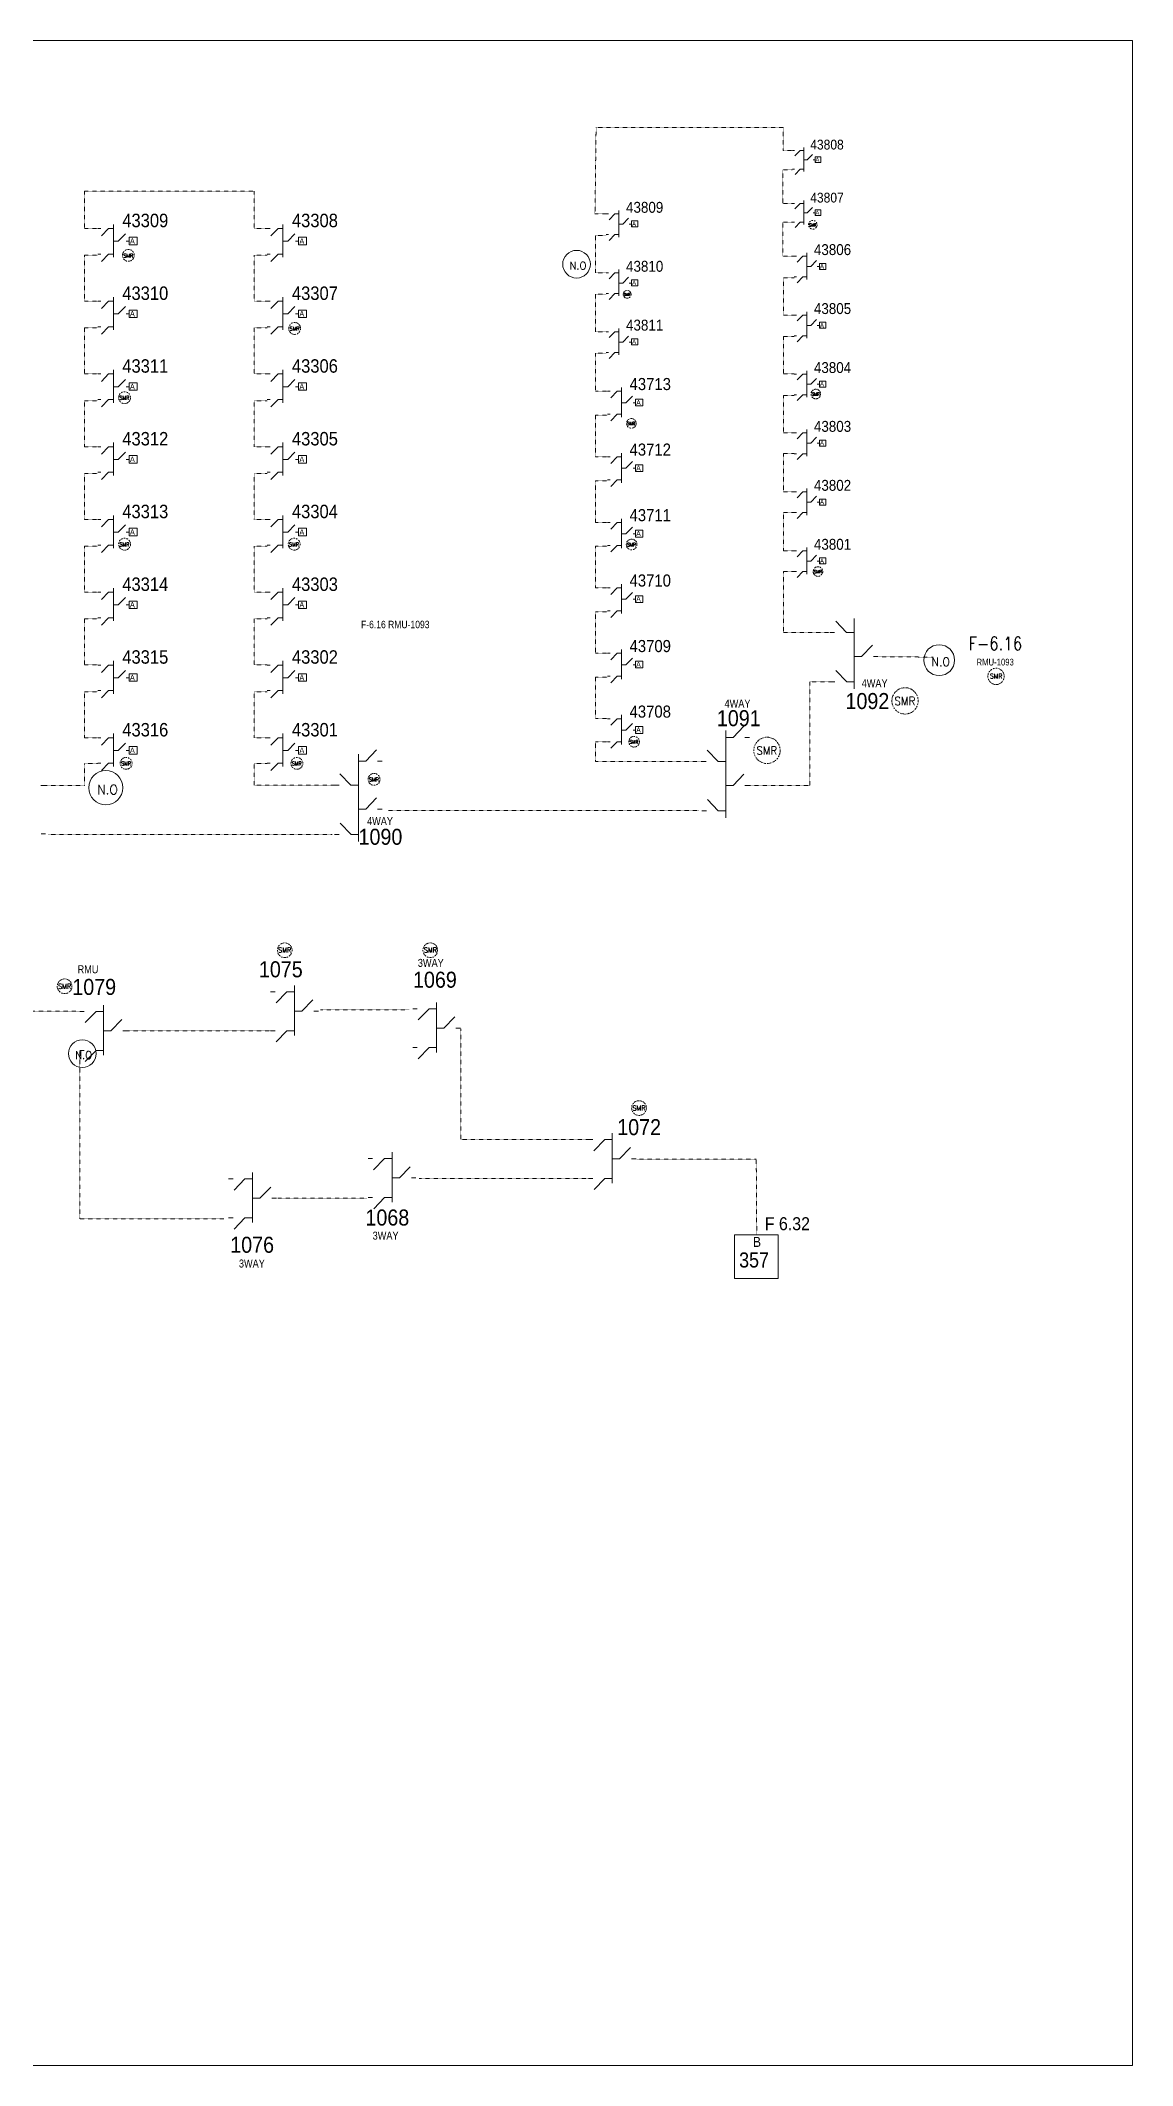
# Model space of a CAD drawing. Header units: metres. Extents: x 65984 to 144644, y -19036 to 23726.
# Drawn here: x 102290 to 102972, y -8571 to -7308 of the extents above; entities that cross this region are included whole.
import ezdxf
from ezdxf.enums import TextEntityAlignment as Align

# ---------------------------------------------------------------- set-up
doc = ezdxf.new("R2010")
doc.units = ezdxf.units.M
doc.header["$MEASUREMENT"] = 0
doc.linetypes.add('DGN Style 3', pattern=[0.013877, 0, -0.013877])
doc.linetypes.add('DGN Style 4', pattern=[1.6, 0.8, -0.4, 0, -0.4])
for name, color, linetype, lineweight in [('d_eos', 111, 'Continuous', 40), ('d_eos no', 121, 'Continuous', 40), ('d_tf no', 6, 'Continuous', 40), ('d_ug cable', 95, 'Continuous', 40), ('fedr no', 95, 'Continuous', 40), ('GRID STATION  04', 7, 'Continuous', 40), ('Level 37', 7, 'Continuous', 0), ('O H MAIN FEEDER', 4, 'Continuous', 100), ('SW N O', 114, 'Continuous', 30)]:
    doc.layers.add(name, color=color, linetype=linetype, lineweight=lineweight)
doc.styles.add('Style-Arial', font='arial.ttf')
doc.styles.add('Style-msdefault', font='msdefault.shx')
doc.styles.add('Style-simplex', font='simplex.shx')
doc.styles.add('Style-STANDARD', font='STANDARD.shx')

# ---------------------------------------------------------------- blocks, each defined once
blk = doc.blocks.new('*U1160')
at = {"layer": 'd_eos', "color": 2, "linetype": 'Continuous', "lineweight": 13, "ltscale": 0.638341}
for p, q in [((-12.1, 13.7), (-14.9, 13.7)), ((-4.7, 13.7), (-11.5, 6.7)), ((0, 13.7), (-4.7, 13.7)), ((0, -13.6), (0, 17.6)), ((0, 1.6), (4.6, 1.6)), ((4.6, 1.6), (11.4, 8.6)), ((12.1, 1.6), (14.9, 1.6)), ((-12.1, -10.6), (-14.9, -10.6)), ((-4.7, -10.6), (-11.4, -17.6)), ((0, -10.6), (-4.7, -10.6))]:
    blk.add_line(p, q, dxfattribs=at)
blk = doc.blocks.new('*U3994')
at = {"layer": 'd_eos', "color": 7, "linetype": 'Continuous', "lineweight": 13, "ltscale": 0.638341}
for p, q in [((-12.1, 13.7), (-14.9, 13.7)), ((-4.7, 13.7), (-11.5, 6.7)), ((0, 13.7), (-4.7, 13.7)), ((0, -13.6), (0, 17.6)), ((0, 1.6), (4.6, 1.6)), ((4.6, 1.6), (11.4, 8.6)), ((12.1, 1.6), (14.9, 1.6)), ((-12.1, -10.6), (-14.9, -10.6)), ((-4.7, -10.6), (-11.4, -17.6)), ((0, -10.6), (-4.7, -10.6))]:
    blk.add_line(p, q, dxfattribs=at)
blk = doc.blocks.new('*U4001')
at = {"layer": 'd_eos', "color": 2, "linetype": 'Continuous', "lineweight": 13, "ltscale": 0.418816}
for p, q in [((-12.1, 13.7), (-14.9, 13.7)), ((-4.7, 13.7), (-11.5, 6.7)), ((0, 13.7), (-4.7, 13.7)), ((0, -13.6), (0, 17.6)), ((0, 1.6), (4.6, 1.6)), ((4.6, 1.6), (11.4, 8.6)), ((12.1, 1.6), (14.9, 1.6)), ((-12.1, -10.6), (-14.9, -10.6)), ((-4.7, -10.6), (-11.4, -17.6)), ((0, -10.6), (-4.7, -10.6))]:
    blk.add_line(p, q, dxfattribs=at)
blk = doc.blocks.new('*U4000')
at = {"layer": 'd_ug cable', "color": 2, "linetype": 'Continuous', "lineweight": 0, "flags": 128}
blk.add_lwpolyline([(7.3, -1.2), (12.3, -1.2), (12.3, 3.5), (7.3, 3.5)], close=True, dxfattribs=at)
at = {"layer": 'd_eos', "color": 2, "linetype": 'Continuous', "lineweight": 13, "ltscale": 0.418816, "xscale": 0.6561000000000001, "yscale": 0.6561000000000001, "zscale": 0.6561000000000001}
blk.add_blockref('*U4001', (-2.4, 0), dxfattribs=at)
blk = doc.blocks.new('*U4003')
at = {"layer": 'd_eos', "color": 7, "linetype": 'Continuous', "lineweight": 13, "ltscale": 0.418816}
for p, q in [((-12.1, 13.7), (-14.9, 13.7)), ((-4.7, 13.7), (-11.5, 6.7)), ((0, 13.7), (-4.7, 13.7)), ((0, -13.6), (0, 17.6)), ((0, 1.6), (4.6, 1.6)), ((4.6, 1.6), (11.4, 8.6)), ((12.1, 1.6), (14.9, 1.6)), ((-12.1, -10.6), (-14.9, -10.6)), ((-4.7, -10.6), (-11.4, -17.6)), ((0, -10.6), (-4.7, -10.6))]:
    blk.add_line(p, q, dxfattribs=at)
blk = doc.blocks.new('*U4002')
at = {"layer": 'd_ug cable', "color": 7, "linetype": 'Continuous', "lineweight": 0, "flags": 128}
blk.add_lwpolyline([(7.3, -1.2), (12.3, -1.2), (12.3, 3.5), (7.3, 3.5)], close=True, dxfattribs=at)
at = {"layer": 'd_eos', "color": 7, "linetype": 'Continuous', "lineweight": 13, "ltscale": 0.418816, "xscale": 0.6561000000000001, "yscale": 0.6561000000000001, "zscale": 0.6561000000000001}
blk.add_blockref('*U4003', (-2.4, 0), dxfattribs=at)
blk = doc.blocks.new('*U3382')
at = {"layer": 'SW N O', "color": 3, "lineweight": 13}
blk.add_circle((0, 0), 16.8, dxfattribs=at)
at = {"layer": 'SW N O', "color": 3, "lineweight": 13, "insert": (1.7, -1.8), "char_height": 9.6, "attachment_point": 5, "line_spacing_factor": 0.6, "style": 'Style-STANDARD'}
blk.add_mtext('N.O', dxfattribs=at)
blk = doc.blocks.new('*U4008')
at = {"layer": 'd_eos', "color": 2, "linetype": 'Continuous', "lineweight": 13, "ltscale": 0.339241}
for p, q in [((-12.1, 13.7), (-14.9, 13.7)), ((-4.7, 13.7), (-11.5, 6.7)), ((0, 13.7), (-4.7, 13.7)), ((0, -13.6), (0, 17.6)), ((0, 1.6), (4.6, 1.6)), ((4.6, 1.6), (11.4, 8.6)), ((12.1, 1.6), (14.9, 1.6)), ((-12.1, -10.6), (-14.9, -10.6)), ((-4.7, -10.6), (-11.4, -17.6)), ((0, -10.6), (-4.7, -10.6))]:
    blk.add_line(p, q, dxfattribs=at)
blk = doc.blocks.new('*U4007')
at = {"layer": 'd_ug cable', "color": 2, "linetype": 'Continuous', "lineweight": 0, "flags": 128}
blk.add_lwpolyline([(7.3, -1.2), (12.3, -1.2), (12.3, 3.5), (7.3, 3.5)], close=True, dxfattribs=at)
at = {"layer": 'd_eos', "color": 2, "linetype": 'Continuous', "lineweight": 13, "ltscale": 0.339241, "xscale": 0.6561, "yscale": 0.6561, "zscale": 0.6561}
blk.add_blockref('*U4008', (-2.4, 0), dxfattribs=at)
blk = doc.blocks.new('*U4006')
at = {"layer": 'd_eos', "color": 7, "linetype": 'Continuous', "lineweight": 13, "ltscale": 0.339241}
for p, q in [((-12.1, 13.7), (-14.9, 13.7)), ((-4.7, 13.7), (-11.5, 6.7)), ((0, 13.7), (-4.7, 13.7)), ((0, -13.6), (0, 17.6)), ((0, 1.6), (4.6, 1.6)), ((4.6, 1.6), (11.4, 8.6)), ((12.1, 1.6), (14.9, 1.6)), ((-12.1, -10.6), (-14.9, -10.6)), ((-4.7, -10.6), (-11.4, -17.6)), ((0, -10.6), (-4.7, -10.6))]:
    blk.add_line(p, q, dxfattribs=at)
blk = doc.blocks.new('*U4005')
at = {"layer": 'd_ug cable', "color": 7, "linetype": 'Continuous', "lineweight": 0, "flags": 128}
blk.add_lwpolyline([(7.3, -1.2), (12.3, -1.2), (12.3, 3.5), (7.3, 3.5)], close=True, dxfattribs=at)
at = {"layer": 'd_eos', "color": 7, "linetype": 'Continuous', "lineweight": 13, "ltscale": 0.339241, "xscale": 0.6561, "yscale": 0.6561, "zscale": 0.6561}
blk.add_blockref('*U4006', (-2.4, 0), dxfattribs=at)
blk = doc.blocks.new('*U4036')
at = {"layer": 'd_eos', "color": 2, "linetype": 'Continuous', "lineweight": 13, "ltscale": 0.305317}
for p, q in [((-12.1, 13.7), (-14.9, 13.7)), ((-4.7, 13.7), (-11.5, 6.7)), ((0, 13.7), (-4.7, 13.7)), ((0, -13.6), (0, 17.6)), ((0, 1.6), (4.6, 1.6)), ((4.6, 1.6), (11.4, 8.6)), ((12.1, 1.6), (14.9, 1.6)), ((-12.1, -10.6), (-14.9, -10.6)), ((-4.7, -10.6), (-11.4, -17.6)), ((0, -10.6), (-4.7, -10.6))]:
    blk.add_line(p, q, dxfattribs=at)
blk = doc.blocks.new('*U4035')
at = {"layer": 'd_ug cable', "color": 2, "linetype": 'Continuous', "lineweight": 0, "flags": 128}
blk.add_lwpolyline([(7.3, -1.2), (12.3, -1.2), (12.3, 3.5), (7.3, 3.5)], close=True, dxfattribs=at)
at = {"layer": 'd_eos', "color": 2, "linetype": 'Continuous', "lineweight": 13, "ltscale": 0.305317, "xscale": 0.6561000000000001, "yscale": 0.6561000000000001, "zscale": 0.6561000000000001}
blk.add_blockref('*U4036', (-2.4, 0), dxfattribs=at)
blk = doc.blocks.new('*U4038')
at = {"layer": 'd_eos', "color": 7, "linetype": 'Continuous', "lineweight": 13, "ltscale": 0.305317}
for p, q in [((-12.1, 13.7), (-14.9, 13.7)), ((-4.7, 13.7), (-11.5, 6.7)), ((0, 13.7), (-4.7, 13.7)), ((0, -13.6), (0, 17.6)), ((0, 1.6), (4.6, 1.6)), ((4.6, 1.6), (11.4, 8.6)), ((12.1, 1.6), (14.9, 1.6)), ((-12.1, -10.6), (-14.9, -10.6)), ((-4.7, -10.6), (-11.4, -17.6)), ((0, -10.6), (-4.7, -10.6))]:
    blk.add_line(p, q, dxfattribs=at)
blk = doc.blocks.new('*U4037')
at = {"layer": 'd_ug cable', "color": 7, "linetype": 'Continuous', "lineweight": 0, "flags": 128}
blk.add_lwpolyline([(7.3, -1.2), (12.3, -1.2), (12.3, 3.5), (7.3, 3.5)], close=True, dxfattribs=at)
at = {"layer": 'd_eos', "color": 7, "linetype": 'Continuous', "lineweight": 13, "ltscale": 0.305317, "xscale": 0.6561000000000001, "yscale": 0.6561000000000001, "zscale": 0.6561000000000001}
blk.add_blockref('*U4038', (-2.4, 0), dxfattribs=at)
blk = doc.blocks.new('*U4039')
at = {"layer": 'SW N O', "color": 3, "lineweight": 13}
blk.add_circle((0, 0), 16.8, dxfattribs=at)
at = {"layer": 'SW N O', "color": 3, "lineweight": 13, "insert": (1.7, -1.8), "char_height": 9.6, "attachment_point": 5, "line_spacing_factor": 0.6, "style": 'Style-STANDARD'}
blk.add_mtext('N.O ', dxfattribs=at)
blk = doc.blocks.new('*U3995')
at = {"layer": 'd_eos', "color": 2, "linetype": 'Continuous', "lineweight": 13, "ltscale": 0.638341}
for p, q in [((-12.1, 13.7), (-14.9, 13.7)), ((-4.7, 13.7), (-11.5, 6.7)), ((0, 13.7), (-4.7, 13.7)), ((0, -13.6), (0, 17.6)), ((0, 1.6), (4.6, 1.6)), ((4.6, 1.6), (11.4, 8.6)), ((12.1, 1.6), (14.9, 1.6)), ((-12.1, -10.6), (-14.9, -10.6)), ((-4.7, -10.6), (-11.4, -17.6)), ((0, -10.6), (-4.7, -10.6))]:
    blk.add_line(p, q, dxfattribs=at)
blk = doc.blocks.new('*U4213')
at = {"layer": 'SW N O', "color": 1, "lineweight": 13}
blk.add_circle((0, 0), 16.8, dxfattribs=at)
at = {"layer": 'SW N O', "color": 1, "lineweight": 13, "insert": (1.7, -1.8), "char_height": 9.6, "attachment_point": 5, "line_spacing_factor": 0.6, "style": 'Style-STANDARD'}
blk.add_mtext('N.O', dxfattribs=at)

msp = doc.modelspace()

# ---------------------------------------------------------------- linework, layer by layer
at = {"layer": 'd_eos', "color": 2, "linetype": 'Continuous', "lineweight": 13, "ltscale": 0.478599}
for p, q in [((102793.4, -7677.2), (102786.6, -7670.2)), ((102798.1, -7712.4), (102798.1, -7668.4)), ((102785.9, -7677.2), (102783.1, -7677.2)), ((102798, -7677.2), (102793.4, -7677.2)), ((102798, -7692.2), (102802.7, -7692.2)), ((102802.7, -7692.2), (102809.5, -7685.2)), ((102810.1, -7692.2), (102812.9, -7692.2)), ((102786, -7708), (102783.2, -7708)), ((102793.5, -7708), (102786.7, -7701)), ((102798.1, -7708), (102793.5, -7708)), ((102717.8, -7742.7), (102722.5, -7742.7)), ((102717.9, -7792.9), (102717.9, -7738.3)), ((102722.5, -7742.7), (102729.3, -7735.7)), ((102729.9, -7742.7), (102732.7, -7742.7)), ((102488.5, -7757.5), (102493.2, -7757.5)), ((102488.7, -7807.7), (102488.7, -7753.2)), ((102493.2, -7757.5), (102500, -7750.5)), ((102500.6, -7757.5), (102503.5, -7757.5)), ((102705.8, -7757.7), (102702.9, -7757.7)), ((102713.2, -7757.7), (102706.4, -7750.7)), ((102717.8, -7757.7), (102713.2, -7757.7)), ((102483.9, -7772.5), (102477.1, -7765.5)), ((102722.5, -7772.7), (102729.3, -7765.7)), ((102290.4, -7772.8), (102293.3, -7772.8)), ((102476.5, -7772.5), (102473.6, -7772.5)), ((102488.6, -7772.5), (102483.9, -7772.5)), ((102493.2, -7787.5), (102500, -7780.5)), ((102713.3, -7788.5), (102706.5, -7781.5)), ((102717.8, -7772.7), (102722.5, -7772.7)), ((102729.9, -7772.7), (102732.8, -7772.7)), ((102484, -7803.3), (102477.2, -7796.3)), ((102488.6, -7787.5), (102493.2, -7787.5)), ((102500.6, -7787.5), (102503.5, -7787.5)), ((102705.9, -7788.5), (102703, -7788.5)), ((102717.9, -7788.5), (102713.3, -7788.5)), ((102290.5, -7802.8), (102293.3, -7802.8)), ((102476.6, -7803.3), (102473.7, -7803.3)), ((102488.7, -7803.3), (102484, -7803.3))]:
    msp.add_line(p, q, dxfattribs=at)
at = {"layer": 'd_ug cable', "color": 6, "linetype": 'DGN Style 3', "lineweight": 13}
for p, q in [((102637, -7362.1), (102636.3, -7416.1)), ((102637, -7362.1), (102753.8, -7362.1)), ((102753.8, -7362.1), (102753.8, -7376.4)), ((102753.8, -7376.4), (102759.5, -7376.4)), ((102753.5, -7388.5), (102759.5, -7388.5)), ((102753.5, -7388.5), (102753.5, -7409.5)), ((102317.7, -7401.9), (102423.4, -7401.9)), ((102317.7, -7401.9), (102317.7, -7425.1)), ((102423.5, -7401.9), (102423.5, -7425.1)), ((102636.5, -7415.9), (102643.3, -7415.9)), ((102753.5, -7409.5), (102759.5, -7409.5)), ((102317.7, -7425.1), (102325.8, -7425.1)), ((102423.5, -7425.1), (102431.7, -7425.1)), ((102636.6, -7429.4), (102643.3, -7429.4)), ((102636.6, -7429.4), (102636.6, -7452.7)), ((102753.5, -7421.1), (102759.5, -7421.1)), ((102753.5, -7421.1), (102753.5, -7442.4)), ((102317.6, -7441.8), (102317.6, -7470.5)), ((102317.7, -7441.8), (102325.8, -7441.8)), ((102423.5, -7441.8), (102431.7, -7441.8)), ((102423.5, -7441.8), (102423.5, -7470.5)), ((102753.5, -7442.4), (102760.6, -7442.4)), ((102636.6, -7452.7), (102643.3, -7452.7)), ((102636.6, -7466.2), (102643.3, -7466.2)), ((102636.6, -7466.2), (102636.6, -7489.5)), ((102753.9, -7455.9), (102760.6, -7455.9)), ((102753.9, -7455.9), (102753.9, -7479.1)), ((102317.7, -7470.5), (102325.8, -7470.5)), ((102423.5, -7470.5), (102431.7, -7470.5)), ((102753.9, -7479.1), (102760.6, -7479.1)), ((102317.6, -7487.2), (102317.6, -7515.9)), ((102317.7, -7487.2), (102325.8, -7487.2)), ((102423.5, -7487.2), (102431.7, -7487.2)), ((102423.5, -7487.2), (102423.5, -7515.9)), ((102636.6, -7489.5), (102643.3, -7489.5)), ((102753.9, -7492.6), (102760.6, -7492.6)), ((102753.9, -7492.6), (102753.9, -7515.9)), ((102636.6, -7503), (102643.3, -7503)), ((102636.6, -7503), (102636.6, -7526.3)), ((102317.7, -7515.9), (102325.8, -7515.9)), ((102423.5, -7515.9), (102431.7, -7515.9)), ((102753.9, -7515.9), (102760.6, -7515.9)), ((102636.7, -7526.7), (102644.1, -7526.7)), ((102753.9, -7529.4), (102760.6, -7529.4)), ((102753.9, -7529.4), (102753.9, -7552.7)), ((102317.6, -7532.6), (102317.6, -7561.3)), ((102317.7, -7532.6), (102325.8, -7532.6)), ((102423.5, -7532.6), (102431.7, -7532.6)), ((102423.5, -7532.6), (102423.5, -7561.3)), ((102636.7, -7541.7), (102644, -7541.7)), ((102636.7, -7541.7), (102636.7, -7567.6)), ((102753.9, -7552.7), (102760.6, -7552.7)), ((102317.7, -7561.3), (102325.8, -7561.3)), ((102423.5, -7561.3), (102431.7, -7561.3)), ((102636.7, -7567.6), (102644.1, -7567.6)), ((102753.9, -7565.6), (102760.6, -7565.6)), ((102753.9, -7565.6), (102753.9, -7589.5)), ((102317.6, -7578), (102317.6, -7606.7)), ((102317.7, -7578), (102325.8, -7578)), ((102423.5, -7578), (102431.7, -7578)), ((102423.5, -7578), (102423.5, -7606.7)), ((102636.7, -7582.6), (102644, -7582.6)), ((102636.7, -7582.6), (102636.7, -7608.5)), ((102753.9, -7589.5), (102760.6, -7589.5)), ((102317.7, -7606.7), (102325.8, -7606.7)), ((102423.5, -7606.7), (102431.7, -7606.7)), ((102753.9, -7602.4), (102760.5, -7602.4)), ((102753.9, -7602.5), (102753.9, -7626.3)), ((102636.7, -7608.5), (102644.1, -7608.5)), ((102317.6, -7623.4), (102317.6, -7652.1)), ((102317.7, -7623.4), (102325.8, -7623.4)), ((102423.5, -7623.4), (102431.7, -7623.4)), ((102423.5, -7623.4), (102423.5, -7652.1)), ((102636.7, -7623.4), (102644, -7623.4)), ((102636.7, -7623.4), (102636.7, -7649.3)), ((102753.9, -7626.3), (102760.6, -7626.3)), ((102753.9, -7639.2), (102760.6, -7639.2)), ((102754, -7639.2), (102754.1, -7677.3)), ((102317.7, -7652.1), (102325.8, -7652.1)), ((102423.5, -7652.1), (102431.7, -7652.1)), ((102636.7, -7649.3), (102644.1, -7649.3)), ((102317.6, -7668.8), (102317.6, -7697.5)), ((102317.7, -7668.8), (102325.8, -7668.8)), ((102423.5, -7668.8), (102431.7, -7668.8)), ((102423.5, -7668.8), (102423.5, -7697.5)), ((102636.7, -7664.3), (102644, -7664.3)), ((102636.7, -7664.3), (102636.7, -7690.2)), ((102754.1, -7677.3), (102785.8, -7677.3)), ((102636.7, -7690.2), (102644.1, -7690.2)), ((102812.9, -7692.3), (102847.5, -7692.6)), ((102317.7, -7697.5), (102325.8, -7697.5)), ((102423.5, -7697.5), (102431.7, -7697.5)), ((102636.7, -7705.2), (102644, -7705.2)), ((102636.7, -7705.2), (102636.7, -7731)), ((102770.2, -7708.1), (102784.2, -7708.1)), ((102770.4, -7772.8), (102770.4, -7708.2)), ((102317.6, -7714.2), (102317.6, -7742.9)), ((102317.7, -7714.2), (102325.8, -7714.2)), ((102423.5, -7714.2), (102431.7, -7714.2)), ((102423.5, -7714.2), (102423.5, -7742.9)), ((102636.7, -7731), (102644.1, -7731)), ((102317.7, -7742.9), (102325.8, -7742.9)), ((102423.5, -7742.9), (102431.7, -7742.9)), ((102636.7, -7745.4), (102636.7, -7757.7)), ((102636.7, -7745.4), (102644, -7745.4)), ((102423.5, -7758.9), (102423.5, -7772.5)), ((102423.5, -7758.9), (102431.7, -7758.9)), ((102636.7, -7757.7), (102704.3, -7757.7)), ((102423.5, -7772.5), (102473.6, -7772.5)), ((102732.8, -7772.7), (102770.4, -7772.8)), ((102507.5, -7788.3), (102701.1, -7788.3)), ((102294.9, -7803.3), (102472.3, -7803.3)), ((102107.2, -7913.6), (102314.6, -7913.6)), ((102465, -7912.7), (102520.4, -7912.7)), ((102343.9, -7925.8), (102434.2, -7925.8)), ((102314.6, -8043.1), (102314.6, -7937.9)), ((102526.6, -8017.9), (102632.2, -8017.9)), ((102438.4, -8030.3), (102493.9, -8030.3)), ((102314.6, -8043.1), (102404.6, -8043.1))]:
    msp.add_line(p, q, dxfattribs=at)
at = {"layer": 'd_ug cable', "color": 6, "linetype": 'DGN Style 3', "lineweight": 13, "flags": 128}
for points in [[(102293.3, -7772.8), (102317.6, -7772.8), (102317.6, -7758.9), (102325.8, -7758.9)], [(102632, -7993.6), (102552.5, -7993.6), (102552.5, -7924.6)], [(102662.4, -8005.8), (102737, -8005.8), (102737.3, -8053.2)]]:
    msp.add_lwpolyline(points, dxfattribs=at)
at = {"layer": 'd_ug cable', "color": 2, "linetype": 'DGN Style 4', "lineweight": 13}
for centre, radius in [((102772.3, -7422.8), 2.7), ((102345, -7441.9), 3.7), ((102656.4, -7466.2), 2.43), ((102448.8, -7487.5), 3.7), ((102342.6, -7530.7), 3.7), ((102774.2, -7528.4), 3), ((102659, -7546.7), 3), ((102342.6, -7622.1), 3.7), ((102448.5, -7622.1), 3.7), ((102659.2, -7622.3), 3.33), ((102775.5, -7639.2), 3), ((102886.7, -7704.6), 5.08), ((102829.9, -7719.9), 8.21), ((102660.7, -7745.4), 3.33), ((102743.7, -7750.8), 8.21), ((102343.6, -7758.9), 3.7), ((102450.2, -7758.9), 3.7), ((102498.4, -7768.9), 3.7), ((102442.6, -7875.5), 4.59), ((102533.5, -7875.5), 4.59), ((102305.2, -7898), 4.59), ((102663.8, -7974), 4.59)]:
    msp.add_circle(centre, radius, dxfattribs=at)
at = {"layer": 'd_ug cable', "color": 6, "linetype": 'DGN Style 3', "lineweight": 13}
msp.add_point((102754, -7376.4), dxfattribs=at)
at = {"layer": 'GRID STATION  04', "color": 7, "linetype": 'Continuous', "lineweight": 13, "ltscale": 0.39177, "flags": 128}
msp.add_lwpolyline([(102723.4, -8080.4), (102723.4, -8053.2), (102750.7, -8053.2), (102750.7, -8080.4)], close=True, dxfattribs=at)
at = {"layer": 'O H MAIN FEEDER', "color": 140, "linetype": 'Continuous', "lineweight": 13, "flags": 128}
msp.add_lwpolyline([(101433.8, -7307.8), (102971.9, -7307.8), (102971.9, -8571.5), (101433.8, -8571.5)], close=True, dxfattribs=at)

# ---------------------------------------------------------------- block references
at = {"layer": 'd_eos', "color": 7, "linetype": 'Continuous', "lineweight": 13, "ltscale": 0.305317, "xscale": 0.7290000000000001, "yscale": 0.7290000000000001, "zscale": 0.7290000000000001}
msp.add_blockref('*U4037', (102768.4, -7383), dxfattribs=at)
at = {"layer": 'd_eos', "color": 7, "linetype": 'Continuous', "lineweight": 13, "ltscale": 0.339241, "xscale": 0.81, "yscale": 0.81, "zscale": 0.81}
for p in [(102653.2, -7423.2), (102770.5, -7449.7), (102770.5, -7486.4), (102653.2, -7496.8), (102770.5, -7560), (102770.5, -7596.8)]:
    msp.add_blockref('*U4005', p, dxfattribs=at)
at = {"layer": 'd_eos', "color": 2, "linetype": 'Continuous', "lineweight": 13, "ltscale": 0.305317, "xscale": 0.7290000000000001, "yscale": 0.7290000000000001, "zscale": 0.7290000000000001}
msp.add_blockref('*U4035', (102768.4, -7416.1), dxfattribs=at)
at = {"layer": 'd_eos', "color": 2, "linetype": 'Continuous', "lineweight": 13, "ltscale": 0.418816}
for p in [(102338.1, -7434.1), (102443.9, -7479.5), (102338.1, -7524.9), (102338.1, -7615.7), (102443.9, -7615.7), (102338.1, -7751.9), (102443.9, -7751.9)]:
    msp.add_blockref('*U4000', p, dxfattribs=at)
at = {"layer": 'd_eos', "color": 7, "linetype": 'Continuous', "lineweight": 13, "ltscale": 0.418816}
for p in [(102443.9, -7434.1), (102338.1, -7479.5), (102443.9, -7524.9), (102338.1, -7570.3), (102443.9, -7570.3), (102338.1, -7661.1), (102443.9, -7661.1), (102338.1, -7706.5), (102443.9, -7706.5)]:
    msp.add_blockref('*U4002', p, dxfattribs=at)
at = {"layer": 'd_eos', "color": 2, "linetype": 'Continuous', "lineweight": 13, "ltscale": 0.339241, "xscale": 0.81, "yscale": 0.81, "zscale": 0.81}
for p in [(102653.2, -7460), (102770.5, -7523.2), (102770.5, -7633.5)]:
    msp.add_blockref('*U4007', p, dxfattribs=at)
at = {"layer": 'd_eos', "color": 2, "linetype": 'Continuous', "lineweight": 13, "ltscale": 0.376934, "xscale": 0.9, "yscale": 0.9, "zscale": 0.9}
for p in [(102655.1, -7534.8), (102655.1, -7616.6), (102655.1, -7739.1)]:
    msp.add_blockref('*U4000', p, dxfattribs=at)
at = {"layer": 'd_eos', "color": 7, "linetype": 'Continuous', "lineweight": 13, "ltscale": 0.376934, "xscale": 0.9, "yscale": 0.9, "zscale": 0.9}
for p in [(102655.1, -7575.7), (102655.1, -7657.4), (102655.1, -7698.3)]:
    msp.add_blockref('*U4002', p, dxfattribs=at)
at = {"layer": 'd_eos', "color": 2, "linetype": 'Continuous', "lineweight": 13, "ltscale": 0.638341}
for name, p in [('*U1160', (102448.7, -7915.1)), ('*U3995', (102329.5, -7927.4)), ('*U1160', (102537.4, -7925.7)), ('*U1160', (102647.1, -8007.3))]:
    msp.add_blockref(name, p, dxfattribs=at)
at = {"layer": 'd_eos', "color": 7, "linetype": 'Continuous', "lineweight": 13, "ltscale": 0.638341}
for p in [(102509.6, -8019.2), (102422.5, -8031.9)]:
    msp.add_blockref('*U3994', p, dxfattribs=at)
at = {"layer": 'SW N O', "color": 3, "lineweight": 13}
for name, p, xscale, yscale, zscale in [('*U3382', (102624.8, -7447.4), 0.5145191363126879, 0.5145191363126879, 0.5145191363126879), ('*U3382', (102330.9, -7774.1), 0.6352088102625776, 0.6352088102625776, 0.6352088102625776), ('*U4039', (102316.2, -7940), 0.5145191363126879, 0.5145191363126879, 0.5145191363126879)]:
    msp.add_blockref(name, p, dxfattribs=dict(at, xscale=xscale, yscale=yscale, zscale=zscale))
at = {"layer": 'SW N O', "color": 1, "lineweight": 13, "xscale": 0.5716879292363198, "yscale": 0.5716879292363198, "zscale": 0.5716879292363198}
msp.add_blockref('*U4213', (102851.2, -7694.5), dxfattribs=at)

# ---------------------------------------------------------------- texts
at = {"layer": 'd_eos no', "color": 2, "linetype": 'Continuous', "lineweight": 13, "ltscale": 0.81, "style": 'Style-Arial', "width": 0.88}
msp.add_text('F 6.32', height=8.1, dxfattribs=at).set_placement((102742.3, -8042.1), align=Align.TOP_LEFT)
at = {"layer": 'd_tf no', "color": 1, "linetype": 'Continuous', "lineweight": 13, "ltscale": 0.81, "style": 'Style-simplex', "width": 0.909091}
for height, p in [(1.77, (102772.2, -7422.9)), (1.97, (102774.1, -7528.5)), (1.97, (102775.5, -7639.3))]:
    msp.add_text('SMR', height=height, dxfattribs=at).set_placement(p, align=Align.MIDDLE_CENTER)
at = {"layer": 'd_tf no', "color": 1, "linetype": 'Continuous', "lineweight": 13, "ltscale": 0.9, "style": 'Style-simplex', "width": 0.909091}
for height, p in [(2.43, (102344.9, -7442.1)), (2.43, (102448.8, -7487.6)), (2.43, (102342.5, -7530.8)), (1.97, (102658.9, -7546.8)), (2.43, (102342.5, -7622.3)), (2.43, (102448.4, -7622.3)), (2.19, (102659.1, -7622.4)), (2.19, (102660.6, -7745.5)), (2.43, (102343.6, -7759)), (2.43, (102450.1, -7759)), (2.43, (102498.3, -7769))]:
    msp.add_text('SMR', height=height, dxfattribs=at).set_placement(p, align=Align.MIDDLE_CENTER)
at = {"layer": 'd_tf no', "color": 1, "linetype": 'Continuous', "lineweight": 13, "ltscale": 0.729, "style": 'Style-simplex', "width": 0.909091}
msp.add_text('SMR', height=1.59, dxfattribs=at).set_placement((102656.3, -7466.3), align=Align.MIDDLE_CENTER)
at = {"layer": 'd_tf no', "color": 1, "linetype": 'Continuous', "lineweight": 13, "ltscale": 1.111088, "style": 'Style-simplex', "width": 0.909091}
msp.add_text('SMR', height=3.06, dxfattribs=at).set_placement((102886.8, -7704.5), align=Align.MIDDLE_CENTER)
at = {"layer": 'd_tf no', "color": 1, "linetype": 'Continuous', "lineweight": 13, "ltscale": 1.611636, "style": 'Style-simplex', "width": 0.909091}
for p in [(102829.8, -7720), (102743.6, -7750.9)]:
    msp.add_text('SMR', height=5.13, dxfattribs=at).set_placement(p, align=Align.MIDDLE_CENTER)
at = {"layer": 'd_tf no', "color": 1, "linetype": 'Continuous', "lineweight": 13, "ltscale": 1.093169, "style": 'Style-simplex', "width": 0.909091}
for p in [(102442.6, -7875.4), (102533.6, -7875.4), (102305.2, -7898), (102663.8, -7974)]:
    msp.add_text('SMR', height=3.21, dxfattribs=at).set_placement(p, align=Align.MIDDLE_CENTER)
at = {"layer": 'fedr no', "color": 55, "linetype": 'Continuous', "lineweight": 13, "style": 'Style-STANDARD', "width": 0.909091}
msp.add_text('F-6.16', height=8.27, dxfattribs=at).set_placement((102886.3, -7684.1), align=Align.MIDDLE_CENTER)
at = {"layer": 'GRID STATION  04', "color": 7, "linetype": 'Continuous', "lineweight": 13, "ltscale": 1.532926, "style": 'Style-msdefault', "width": 0.888889}
msp.add_text('B', height=6.24, dxfattribs=at).set_placement((102735, -8054.4), align=Align.TOP_LEFT)
at = {"layer": 'GRID STATION  04', "color": 7, "linetype": 'Continuous', "lineweight": 13, "style": 'Style-msdefault', "width": 0.888889}
msp.add_text('357', height=9.39, dxfattribs=at).set_placement((102726.3, -8064.1), align=Align.TOP_LEFT)
at = {"layer": 'Level 37', "color": 121, "linetype": 'Continuous', "lineweight": 13, "ltscale": 0.664257, "style": 'Style-Arial', "width": 0.88}
for s, p in [('43808', (102770.7, -7369.7)), ('43807', (102770.7, -7402.8))]:
    msp.add_text(s, height=6.12, dxfattribs=at).set_placement(p, align=Align.TOP_LEFT)
at = {"layer": 'Level 37', "color": 7, "linetype": 'Continuous', "lineweight": 13, "ltscale": 0.989204, "style": 'Style-msdefault', "width": 0.857143}
for p in [(102776.3, -7380.8), (102776.3, -7413.9)]:
    msp.add_text('A', height=2.53, dxfattribs=at).set_placement(p, align=Align.TOP_RIGHT)
at = {"layer": 'Level 37', "color": 121, "linetype": 'Continuous', "lineweight": 13, "ltscale": 0.820071, "style": 'Style-Arial', "width": 0.88}
for s, height, p in [('43309', 8.4, (102341.2, -7415.9)), ('43308', 8.4, (102447.1, -7415.9)), ('43310', 8.4, (102341.2, -7461.3)), ('43307', 8.4, (102447.1, -7461.3)), ('43311', 8.4, (102341.2, -7506.7)), ('43306', 8.4, (102447.1, -7506.7)), ('43713', 7.56, (102657.9, -7518.4)), ('43312', 8.4, (102341.2, -7552.1)), ('43305', 8.4, (102447.1, -7552.1)), ('43712', 7.56, (102657.9, -7559.3)), ('43313', 8.4, (102341.2, -7597.5)), ('43304', 8.4, (102447.1, -7597.5)), ('43711', 7.56, (102657.9, -7600.2)), ('43314', 8.4, (102341.2, -7642.9)), ('43303', 8.4, (102447.1, -7642.9)), ('43710', 7.56, (102657.9, -7641)), ('43709', 7.56, (102657.9, -7681.9)), ('43315', 8.4, (102341.2, -7688.3)), ('43302', 8.4, (102447.1, -7688.3)), ('43316', 8.4, (102341.2, -7733.7)), ('43708', 7.56, (102657.9, -7722.8))]:
    msp.add_text(s, height=height, dxfattribs=at).set_placement(p, align=Align.TOP_LEFT)
at = {"layer": 'Level 37', "color": 121, "linetype": 'Continuous', "lineweight": 13, "ltscale": 0.738064, "style": 'Style-Arial', "width": 0.88}
for s, p in [('43809', (102655.7, -7408.5)), ('43806', (102773, -7434.9)), ('43810', (102655.7, -7445.3)), ('43805', (102773, -7471.7)), ('43811', (102655.7, -7482)), ('43804', (102773, -7508.5)), ('43803', (102773, -7545.2)), ('43802', (102773, -7582)), ('43801', (102773, -7618.8))]:
    msp.add_text(s, height=6.8, dxfattribs=at).set_placement(p, align=Align.TOP_LEFT)
at = {"layer": 'Level 37', "color": 7, "linetype": 'Continuous', "lineweight": 13, "ltscale": 1.099116, "style": 'Style-msdefault', "width": 0.857143}
for p in [(102662, -7420.9), (102779.3, -7447.3), (102662, -7457.6), (102779.3, -7484.1), (102662, -7494.4), (102779.3, -7520.8), (102779.3, -7557.6), (102779.3, -7594.4), (102779.3, -7631.2)]:
    msp.add_text('A', height=2.81, dxfattribs=at).set_placement(p, align=Align.TOP_RIGHT)
at = {"layer": 'Level 37', "color": 7, "linetype": 'Continuous', "lineweight": 13, "ltscale": 1.22124, "style": 'Style-msdefault', "width": 0.857143}
for s, height, p in [('A', 3.47, (102349, -7431.2)), ('A', 3.47, (102454.8, -7431.2)), ('A', 3.47, (102349, -7476.6)), ('A', 3.47, (102454.8, -7476.6)), ('A', 3.47, (102349, -7522)), ('A', 3.47, (102454.8, -7522)), ('A', 3.12, (102664.9, -7532.2)), ('A', 3.47, (102349, -7567.4)), ('A', 3.47, (102454.8, -7567.4)), ('A', 3.12, (102664.9, -7573.1)), ('A', 3.47, (102349, -7612.8)), ('A', 3.47, (102454.8, -7612.8)), ('A', 3.12, (102664.9, -7613.9)), ('A', 3.12, (102664.9, -7654.8)), ('A', 3.47, (102349, -7658.2)), ('A', 3.47, (102454.8, -7658.2)), ('F-6.16 RMU-1093', 4.662, (102533, -7669.9)), ('A', 3.12, (102664.9, -7695.6)), ('A', 3.47, (102349, -7703.6)), ('A', 3.47, (102454.8, -7703.6)), ('A', 3.12, (102664.9, -7736.5)), ('A', 3.47, (102349, -7749)), ('A', 3.47, (102454.8, -7749))]:
    msp.add_text(s, height=height, dxfattribs=at).set_placement(p, align=Align.TOP_RIGHT)
at = {"layer": 'Level 37', "color": 2, "linetype": 'Continuous', "lineweight": 13, "ltscale": 1.099116, "style": 'Style-msdefault', "width": 0.857143}
msp.add_text('RMU-1093', height=4.2, dxfattribs=at).set_placement((102897.8, -7693.6), align=Align.TOP_RIGHT)
at = {"layer": 'Level 37', "color": 2, "linetype": 'Continuous', "lineweight": 13, "style": 'Style-msdefault', "width": 0.854701}
for s, p in [('4WAY', (102810.9, -7708.9)), ('4WAY', (102725.3, -7721.6)), ('4WAY', (102502.1, -7794.9)), ('RMU', (102319.8, -7887.4))]:
    msp.add_text(s, height=4.99, dxfattribs=at).set_placement(p, align=Align.MIDDLE_CENTER)
at = {"layer": 'Level 37', "color": 2, "linetype": 'Continuous', "lineweight": 13, "style": 'Style-Arial', "width": 0.88}
for s, p in [('1092', (102792.7, -7715)), ('1091', (102712.4, -7725.7)), ('1090', (102488.7, -7799.7)), ('1079', (102310, -7893.4))]:
    msp.add_text(s, height=10, dxfattribs=at).set_placement(p, align=Align.TOP_LEFT)
at = {"layer": 'Level 37', "color": 2, "linetype": 'Continuous', "lineweight": 13, "ltscale": 0.820071, "style": 'Style-Arial', "width": 0.88}
msp.add_text('43301', height=8.4, dxfattribs=at).set_placement((102447.1, -7733.7), align=Align.TOP_LEFT)
at = {"layer": 'Level 37', "color": 121, "linetype": 'Continuous', "lineweight": 13, "style": 'Style-Arial', "width": 0.88}
for s, p in [('1075', (102426.5, -7882.4)), ('1069', (102522.7, -7888.9)), ('1072', (102650.2, -7980.9)), ('1068', (102493, -8037.3)), ('1076', (102408.6, -8054.3))]:
    msp.add_text(s, height=10, dxfattribs=at).set_placement(p, align=Align.TOP_LEFT)
at = {"layer": 'Level 37', "color": 7, "linetype": 'Continuous', "lineweight": 13, "style": 'Style-msdefault', "width": 0.854701}
for p in [(102533.8, -7883.4), (102505.6, -8053.6), (102422.1, -8071)]:
    msp.add_text('3WAY', height=4.99, dxfattribs=at).set_placement(p, align=Align.MIDDLE_CENTER)

doc.saveas('drawing.dxf')
